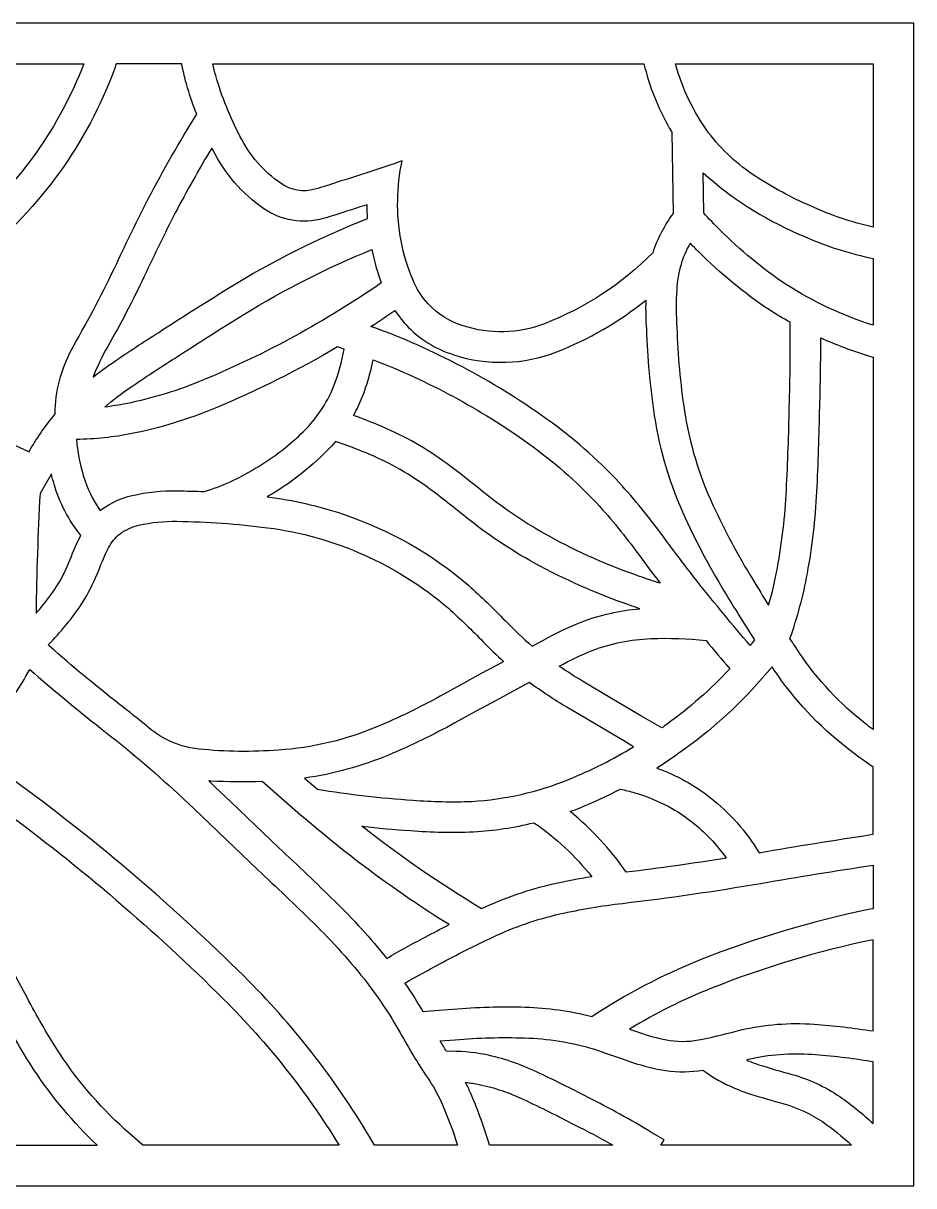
# Model space of a CAD drawing. Header units: centimetres. Extents: x 15.73 to 24.84, y -9 to -5.19.
# Drawn here: x 21.92 to 24.842, y -9 to -5.185 of the extents above; entities that cross this region are included whole.
import ezdxf

# ---------------------------------------------------------------- set-up
doc = ezdxf.new("R2010")
doc.units = ezdxf.units.CM
doc.header["$MEASUREMENT"] = 0
doc.layers.add('layer 1', color=7, linetype='Continuous')

msp = doc.modelspace()

# ---------------------------------------------------------------- linework, layer by layer
at = {"layer": 'layer 1', "color": 250, "lineweight": 30}
for points, knots in [([(24.84209, -5.18529), (24.84209, -5.18529), (24.84209, -9.00021), (24.84209, -9.00021), (24.84209, -9.00021), (24.84209, -9.00021), (15.72996, -9.00021), (15.72996, -9.00021), (15.72996, -9.00021), (15.72996, -9.00021), (15.72996, -5.18529), (15.72996, -5.18529), (15.72996, -5.18529), (15.72996, -5.18529), (24.84209, -5.18529), (24.84209, -5.18529)], [0, 0, 0, 0, 0.2, 0.2, 0.2, 0.2, 0.4, 0.4, 0.4, 0.4, 0.6, 0.6, 0.6, 0.6, 1, 1, 1, 1]), ([(21.94324, -6.5845), (21.94324, -6.5845), (21.93926, -6.59135), (21.93926, -6.59135), (21.93926, -6.59135), (21.93926, -6.59135), (21.8944, -6.57135), (21.8944, -6.57135), (21.8944, -6.57135), (21.8944, -6.57135), (21.80624, -6.53227), (21.80624, -6.53227), (21.80624, -6.53227), (21.80624, -6.53227), (21.71801, -6.49333), (21.71801, -6.49333), (21.71801, -6.49333), (21.71801, -6.49333), (21.62971, -6.45454), (21.62971, -6.45454), (21.62971, -6.45454), (21.53597, -6.41326), (21.43982, -6.37775), (21.34176, -6.34815), (21.34176, -6.34815), (21.25049, -6.32169), (21.15774, -6.30061), (21.06399, -6.285), (21.06399, -6.285), (21.13576, -6.27479), (21.20633, -6.25754), (21.27472, -6.2335), (21.27472, -6.2335), (21.45612, -6.16872), (21.62529, -6.07395), (21.77528, -5.95309), (21.77528, -5.95309), (21.97648, -5.79138), (22.1299, -5.57815), (22.21921, -5.33595), (22.21921, -5.33595), (22.21921, -5.33595), (22.22558, -5.31866), (22.22558, -5.31866), (22.22558, -5.31866), (22.22558, -5.31866), (22.44048, -5.31866), (22.44048, -5.31866), (22.44048, -5.31866), (22.44048, -5.31866), (22.44231, -5.32816), (22.44231, -5.32816), (22.44231, -5.32816), (22.44599, -5.34711), (22.4504, -5.36591), (22.45555, -5.38452), (22.45555, -5.38452), (22.46532, -5.41821), (22.47661, -5.45145), (22.48935, -5.48414), (22.48935, -5.48414), (22.43286, -5.57465), (22.37979, -5.66722), (22.33023, -5.76169), (22.33023, -5.76169), (22.29462, -5.83174), (22.26018, -5.90237), (22.22692, -5.97355), (22.22692, -5.97355), (22.18302, -6.06589), (22.13564, -6.15655), (22.08487, -6.2453), (22.08487, -6.2453), (22.0486, -6.30873), (22.02806, -6.37989), (22.02497, -6.45288), (22.02497, -6.45288), (22.02487, -6.45771), (22.02494, -6.46255), (22.02516, -6.46738), (22.02516, -6.46738), (21.99463, -6.50407), (21.96724, -6.54324), (21.94324, -6.5845)], [0, 0, 0, 0, 0.0454545, 0.0454545, 0.0454545, 0.0454545, 0.0909091, 0.0909091, 0.0909091, 0.0909091, 0.1363636, 0.1363636, 0.1363636, 0.1363636, 0.1818182, 0.1818182, 0.1818182, 0.1818182, 0.2272727, 0.2272727, 0.2272727, 0.2272727, 0.2727273, 0.2727273, 0.2727273, 0.2727273, 0.3181818, 0.3181818, 0.3181818, 0.3181818, 0.3636364, 0.3636364, 0.3636364, 0.3636364, 0.4090909, 0.4090909, 0.4090909, 0.4090909, 0.4545455, 0.4545455, 0.4545455, 0.4545455, 0.5, 0.5, 0.5, 0.5, 0.5454545, 0.5454545, 0.5454545, 0.5454545, 0.5909091, 0.5909091, 0.5909091, 0.5909091, 0.6363636, 0.6363636, 0.6363636, 0.6363636, 0.6818182, 0.6818182, 0.6818182, 0.6818182, 0.7272727, 0.7272727, 0.7272727, 0.7272727, 0.7727273, 0.7727273, 0.7727273, 0.7727273, 0.8181818, 0.8181818, 0.8181818, 0.8181818, 0.8636364, 0.8636364, 0.8636364, 0.8636364, 0.9090909, 0.9090909, 0.9090909, 0.9090909, 1, 1, 1, 1]), ([(21.74401, -5.84912), (21.75004, -5.83176), (21.75577, -5.8143), (21.76122, -5.79675), (21.76122, -5.79675), (21.80844, -5.64235), (21.83804, -5.48313), (21.84945, -5.32207), (21.84945, -5.32207), (21.84945, -5.32207), (21.84971, -5.31866), (21.84971, -5.31866), (21.84971, -5.31866), (21.84971, -5.31866), (22.11883, -5.31866), (22.11883, -5.31866), (22.11883, -5.31866), (22.0399, -5.52381), (21.91104, -5.70615), (21.74404, -5.84906)], [0, 0, 0, 0, 0.1666667, 0.1666667, 0.1666667, 0.1666667, 0.3333333, 0.3333333, 0.3333333, 0.3333333, 0.5, 0.5, 0.5, 0.5, 0.6666667, 0.6666667, 0.6666667, 0.6666667, 1, 1, 1, 1]), ([(24.04849, -5.54301), (24.04849, -5.54301), (24.05286, -5.80932), (24.05286, -5.80932), (24.05286, -5.80932), (24.02361, -5.84851), (24.00096, -5.89221), (23.98583, -5.93872), (23.98583, -5.93872), (23.88507, -6.04043), (23.76388, -6.11968), (23.63032, -6.17124), (23.63032, -6.17124), (23.54486, -6.20423), (23.45058, -6.20663), (23.36356, -6.17806), (23.36356, -6.17806), (23.31984, -6.16435), (23.28033, -6.1397), (23.24878, -6.10648), (23.24878, -6.10648), (23.22779, -6.08283), (23.21081, -6.05587), (23.19855, -6.02672), (23.19855, -6.02672), (23.16409, -5.94456), (23.14715, -5.85607), (23.14886, -5.76699), (23.14886, -5.76699), (23.14948, -5.7232), (23.15432, -5.67957), (23.1633, -5.63672), (23.1633, -5.63672), (23.09294, -5.662), (23.02191, -5.68537), (22.95029, -5.70683), (22.95029, -5.70683), (22.92624, -5.71541), (22.9019, -5.72316), (22.87733, -5.73009), (22.87733, -5.73009), (22.8393, -5.74072), (22.79848, -5.73384), (22.76605, -5.71133), (22.76605, -5.71133), (22.70876, -5.67156), (22.66244, -5.61794), (22.6314, -5.55551), (22.6314, -5.55551), (22.59842, -5.49222), (22.57175, -5.42582), (22.55179, -5.3573), (22.55179, -5.3573), (22.54828, -5.34452), (22.54516, -5.33163), (22.54244, -5.31866), (22.54244, -5.31866), (22.54244, -5.31866), (23.95658, -5.31866), (23.95658, -5.31866), (23.95658, -5.31866), (23.95658, -5.31866), (23.95986, -5.33125), (23.95986, -5.33125), (23.95986, -5.33125), (23.97924, -5.40568), (24.00907, -5.47698), (24.04849, -5.54303)], [0, 0, 0, 0, 0.0555556, 0.0555556, 0.0555556, 0.0555556, 0.1111111, 0.1111111, 0.1111111, 0.1111111, 0.1666667, 0.1666667, 0.1666667, 0.1666667, 0.2222222, 0.2222222, 0.2222222, 0.2222222, 0.2777778, 0.2777778, 0.2777778, 0.2777778, 0.3333333, 0.3333333, 0.3333333, 0.3333333, 0.3888889, 0.3888889, 0.3888889, 0.3888889, 0.4444444, 0.4444444, 0.4444444, 0.4444444, 0.5, 0.5, 0.5, 0.5, 0.5555556, 0.5555556, 0.5555556, 0.5555556, 0.6111111, 0.6111111, 0.6111111, 0.6111111, 0.6666667, 0.6666667, 0.6666667, 0.6666667, 0.7222222, 0.7222222, 0.7222222, 0.7222222, 0.7777778, 0.7777778, 0.7777778, 0.7777778, 0.8333333, 0.8333333, 0.8333333, 0.8333333, 0.8888889, 0.8888889, 0.8888889, 0.8888889, 1, 1, 1, 1]), ([(24.06006, -5.31866), (24.06006, -5.31866), (24.70871, -5.31866), (24.70871, -5.31866), (24.70871, -5.31866), (24.70871, -5.31866), (24.70871, -5.85479), (24.70871, -5.85479), (24.70871, -5.85479), (24.63792, -5.83851), (24.569, -5.81496), (24.50304, -5.78453), (24.50304, -5.78453), (24.44051, -5.75758), (24.38043, -5.72525), (24.32348, -5.68794), (24.32348, -5.68794), (24.26411, -5.6495), (24.2119, -5.60098), (24.16921, -5.5446), (24.16921, -5.5446), (24.11974, -5.47634), (24.08278, -5.39981), (24.06006, -5.31863)], [0, 0, 0, 0, 0.1428571, 0.1428571, 0.1428571, 0.1428571, 0.2857143, 0.2857143, 0.2857143, 0.2857143, 0.4285714, 0.4285714, 0.4285714, 0.4285714, 0.5714286, 0.5714286, 0.5714286, 0.5714286, 0.7142857, 0.7142857, 0.7142857, 0.7142857, 1, 1, 1, 1]), ([(23.04871, -5.78109), (23.04875, -5.79609), (23.04926, -5.81107), (23.05025, -5.82604), (23.05025, -5.82604), (22.89074, -5.889), (22.73715, -5.966), (22.59128, -6.05614), (22.59128, -6.05614), (22.51507, -6.1029), (22.43958, -6.15076), (22.36478, -6.19974), (22.36478, -6.19974), (22.31419, -6.23154), (22.26422, -6.26434), (22.21491, -6.29811), (22.21491, -6.29811), (22.19237, -6.31333), (22.17049, -6.32949), (22.14931, -6.34655), (22.14931, -6.34655), (22.16295, -6.3118), (22.17906, -6.27805), (22.19751, -6.24558), (22.19751, -6.24558), (22.24032, -6.17075), (22.28027, -6.09433), (22.31728, -6.01647), (22.31728, -6.01647), (22.3501, -5.94624), (22.38406, -5.87656), (22.41917, -5.80745), (22.41917, -5.80745), (22.457, -5.73538), (22.49693, -5.66444), (22.5389, -5.5947), (22.5389, -5.5947), (22.54006, -5.59675), (22.54119, -5.59884), (22.54228, -5.60094), (22.54228, -5.60094), (22.58093, -5.67835), (22.63852, -5.74471), (22.70972, -5.79386), (22.70972, -5.79386), (22.76658, -5.8331), (22.83787, -5.84504), (22.90439, -5.82639), (22.90439, -5.82639), (22.93032, -5.81908), (22.956, -5.81092), (22.9814, -5.80192), (22.9814, -5.80192), (22.9814, -5.80192), (23.00388, -5.7951), (23.00388, -5.7951), (23.00388, -5.7951), (23.00388, -5.7951), (23.02631, -5.78815), (23.02631, -5.78815), (23.02631, -5.78815), (23.02631, -5.78815), (23.04871, -5.78109), (23.04871, -5.78109)], [0, 0, 0, 0, 0.0588235, 0.0588235, 0.0588235, 0.0588235, 0.1176471, 0.1176471, 0.1176471, 0.1176471, 0.1764706, 0.1764706, 0.1764706, 0.1764706, 0.2352941, 0.2352941, 0.2352941, 0.2352941, 0.2941176, 0.2941176, 0.2941176, 0.2941176, 0.3529412, 0.3529412, 0.3529412, 0.3529412, 0.4117647, 0.4117647, 0.4117647, 0.4117647, 0.4705882, 0.4705882, 0.4705882, 0.4705882, 0.5294118, 0.5294118, 0.5294118, 0.5294118, 0.5882353, 0.5882353, 0.5882353, 0.5882353, 0.6470588, 0.6470588, 0.6470588, 0.6470588, 0.7058824, 0.7058824, 0.7058824, 0.7058824, 0.7647059, 0.7647059, 0.7647059, 0.7647059, 0.8235294, 0.8235294, 0.8235294, 0.8235294, 0.8823529, 0.8823529, 0.8823529, 0.8823529, 1, 1, 1, 1]), ([(24.15073, -5.67565), (24.24299, -5.75896), (24.34821, -5.82658), (24.46231, -5.8759), (24.46231, -5.8759), (24.53781, -5.91064), (24.61682, -5.93712), (24.69802, -5.9549), (24.69802, -5.9549), (24.69802, -5.9549), (24.70871, -5.95724), (24.70871, -5.95724), (24.70871, -5.95724), (24.70871, -5.95724), (24.70871, -6.17657), (24.70871, -6.17657), (24.70871, -6.17657), (24.60818, -6.14429), (24.51221, -6.09918), (24.42323, -6.04234), (24.42323, -6.04234), (24.34533, -5.99014), (24.27275, -5.93038), (24.20655, -5.86397), (24.20655, -5.86397), (24.18784, -5.84592), (24.16993, -5.82704), (24.15288, -5.80741), (24.15288, -5.80741), (24.15288, -5.80741), (24.1507, -5.67564), (24.1507, -5.67564)], [0, 0, 0, 0, 0.1111111, 0.1111111, 0.1111111, 0.1111111, 0.2222222, 0.2222222, 0.2222222, 0.2222222, 0.3333333, 0.3333333, 0.3333333, 0.3333333, 0.4444444, 0.4444444, 0.4444444, 0.4444444, 0.5555556, 0.5555556, 0.5555556, 0.5555556, 0.6666667, 0.6666667, 0.6666667, 0.6666667, 0.7777778, 0.7777778, 0.7777778, 0.7777778, 1, 1, 1, 1]), ([(24.43614, -6.16675), (24.43755, -6.25866), (24.43671, -6.35059), (24.43365, -6.44245), (24.43365, -6.44245), (24.4321, -6.53405), (24.42894, -6.6256), (24.42416, -6.71709), (24.42416, -6.71709), (24.42001, -6.80277), (24.41023, -6.88809), (24.39489, -6.97248), (24.39489, -6.97248), (24.38721, -7.01385), (24.37755, -7.05484), (24.36597, -7.0953), (24.36597, -7.0953), (24.34848, -7.06741), (24.33121, -7.0394), (24.31416, -7.01123), (24.31416, -7.01123), (24.26552, -6.93236), (24.22174, -6.85058), (24.18303, -6.76639), (24.18303, -6.76639), (24.13772, -6.66827), (24.10631, -6.5643), (24.0897, -6.45752), (24.0897, -6.45752), (24.07618, -6.36701), (24.06784, -6.27581), (24.06475, -6.18435), (24.06475, -6.18435), (24.06193, -6.14252), (24.06181, -6.10054), (24.06441, -6.05869), (24.06441, -6.05869), (24.06723, -6.00546), (24.08228, -5.95357), (24.10837, -5.90709), (24.10837, -5.90709), (24.11753, -5.91666), (24.12689, -5.92607), (24.13642, -5.93529), (24.13642, -5.93529), (24.20733, -6.00634), (24.28503, -6.07023), (24.36845, -6.12606), (24.36845, -6.12606), (24.39061, -6.14023), (24.41317, -6.15375), (24.43613, -6.16656), (24.43613, -6.16656), (24.43613, -6.16656), (24.43614, -6.16675), (24.43614, -6.16675)], [0, 0, 0, 0, 0.0666667, 0.0666667, 0.0666667, 0.0666667, 0.1333333, 0.1333333, 0.1333333, 0.1333333, 0.2, 0.2, 0.2, 0.2, 0.2666667, 0.2666667, 0.2666667, 0.2666667, 0.3333333, 0.3333333, 0.3333333, 0.3333333, 0.4, 0.4, 0.4, 0.4, 0.4666667, 0.4666667, 0.4666667, 0.4666667, 0.5333333, 0.5333333, 0.5333333, 0.5333333, 0.6, 0.6, 0.6, 0.6, 0.6666667, 0.6666667, 0.6666667, 0.6666667, 0.7333333, 0.7333333, 0.7333333, 0.7333333, 0.8, 0.8, 0.8, 0.8, 0.8666667, 0.8666667, 0.8666667, 0.8666667, 1, 1, 1, 1]), ([(23.09514, -6.03736), (22.91216, -6.16364), (22.71643, -6.27044), (22.51124, -6.35597), (22.51124, -6.35597), (22.42934, -6.39028), (22.34423, -6.41641), (22.25719, -6.43398), (22.25719, -6.43398), (22.23419, -6.43843), (22.21103, -6.44202), (22.18775, -6.44475), (22.18775, -6.44475), (22.21423, -6.42179), (22.24207, -6.40046), (22.27113, -6.38087), (22.27113, -6.38087), (22.31963, -6.34762), (22.36878, -6.31535), (22.41859, -6.28408), (22.41859, -6.28408), (22.49297, -6.23535), (22.56809, -6.18771), (22.6439, -6.14122), (22.6439, -6.14122), (22.77765, -6.05854), (22.91817, -5.9873), (23.06392, -5.92831), (23.06392, -5.92831), (23.07153, -5.9654), (23.08198, -6.00185), (23.0952, -6.03734)], [0, 0, 0, 0, 0.1111111, 0.1111111, 0.1111111, 0.1111111, 0.2222222, 0.2222222, 0.2222222, 0.2222222, 0.3333333, 0.3333333, 0.3333333, 0.3333333, 0.4444444, 0.4444444, 0.4444444, 0.4444444, 0.5555556, 0.5555556, 0.5555556, 0.5555556, 0.6666667, 0.6666667, 0.6666667, 0.6666667, 0.7777778, 0.7777778, 0.7777778, 0.7777778, 1, 1, 1, 1]), ([(23.96279, -6.09414), (23.96206, -6.12587), (23.96274, -6.15761), (23.96483, -6.18927), (23.96483, -6.18927), (23.9681, -6.28409), (23.97677, -6.37866), (23.99079, -6.47249), (23.99079, -6.47249), (24.00884, -6.58863), (24.04297, -6.70164), (24.09223, -6.80834), (24.09223, -6.80834), (24.1326, -6.89611), (24.17824, -6.98135), (24.22893, -7.06359), (24.22893, -7.06359), (24.25846, -7.11233), (24.28861, -7.16069), (24.31941, -7.20865), (24.31941, -7.20865), (24.31469, -7.21499), (24.30985, -7.22124), (24.30489, -7.2274), (24.30489, -7.2274), (24.2471, -7.15924), (24.19029, -7.09025), (24.1345, -7.02044), (24.1345, -7.02044), (24.09539, -6.97039), (24.05702, -6.91976), (24.0194, -6.86857), (24.0194, -6.86857), (23.97469, -6.80742), (23.92673, -6.74871), (23.87571, -6.69268), (23.87571, -6.69268), (23.80297, -6.61511), (23.72275, -6.5449), (23.63623, -6.48305), (23.63623, -6.48305), (23.45929, -6.35628), (23.2659, -6.25434), (23.06132, -6.18002), (23.06132, -6.18002), (23.08771, -6.1631), (23.11383, -6.14579), (23.13972, -6.12809), (23.13972, -6.12809), (23.15034, -6.14431), (23.16216, -6.1597), (23.17508, -6.17414), (23.17508, -6.17414), (23.21839, -6.22015), (23.27274, -6.25428), (23.33298, -6.2733), (23.33298, -6.2733), (23.44328, -6.30934), (23.56259, -6.30601), (23.67065, -6.26378), (23.67065, -6.26378), (23.77617, -6.22257), (23.87468, -6.16538), (23.96279, -6.09417)], [0, 0, 0, 0, 0.0588235, 0.0588235, 0.0588235, 0.0588235, 0.1176471, 0.1176471, 0.1176471, 0.1176471, 0.1764706, 0.1764706, 0.1764706, 0.1764706, 0.2352941, 0.2352941, 0.2352941, 0.2352941, 0.2941176, 0.2941176, 0.2941176, 0.2941176, 0.3529412, 0.3529412, 0.3529412, 0.3529412, 0.4117647, 0.4117647, 0.4117647, 0.4117647, 0.4705882, 0.4705882, 0.4705882, 0.4705882, 0.5294118, 0.5294118, 0.5294118, 0.5294118, 0.5882353, 0.5882353, 0.5882353, 0.5882353, 0.6470588, 0.6470588, 0.6470588, 0.6470588, 0.7058824, 0.7058824, 0.7058824, 0.7058824, 0.7647059, 0.7647059, 0.7647059, 0.7647059, 0.8235294, 0.8235294, 0.8235294, 0.8235294, 0.8823529, 0.8823529, 0.8823529, 0.8823529, 1, 1, 1, 1]), ([(24.70867, -7.50327), (24.70032, -7.49693), (24.69202, -7.49051), (24.68381, -7.48399), (24.68381, -7.48399), (24.59993, -7.41889), (24.52699, -7.34076), (24.46779, -7.25261), (24.46779, -7.25261), (24.4571, -7.23662), (24.4465, -7.22059), (24.43595, -7.20451), (24.43595, -7.20451), (24.46063, -7.13484), (24.47979, -7.06334), (24.49327, -6.99066), (24.49327, -6.99066), (24.5094, -6.90199), (24.51968, -6.81234), (24.52405, -6.72232), (24.52405, -6.72232), (24.52888, -6.62979), (24.53208, -6.53718), (24.53366, -6.44453), (24.53366, -6.44453), (24.53618, -6.36885), (24.5372, -6.29312), (24.53671, -6.21741), (24.53671, -6.21741), (24.58787, -6.24046), (24.6404, -6.2603), (24.69403, -6.27678), (24.69403, -6.27678), (24.69403, -6.27678), (24.70871, -6.2813), (24.70871, -6.2813), (24.70871, -6.2813), (24.70871, -6.2813), (24.70871, -7.50329), (24.70871, -7.50329)], [0, 0, 0, 0, 0.0909091, 0.0909091, 0.0909091, 0.0909091, 0.1818182, 0.1818182, 0.1818182, 0.1818182, 0.2727273, 0.2727273, 0.2727273, 0.2727273, 0.3636364, 0.3636364, 0.3636364, 0.3636364, 0.4545455, 0.4545455, 0.4545455, 0.4545455, 0.5454545, 0.5454545, 0.5454545, 0.5454545, 0.6363636, 0.6363636, 0.6363636, 0.6363636, 0.7272727, 0.7272727, 0.7272727, 0.7272727, 0.8181818, 0.8181818, 0.8181818, 0.8181818, 1, 1, 1, 1]), ([(22.97284, -6.25495), (22.96606, -6.29605), (22.95503, -6.33635), (22.93989, -6.37517), (22.93989, -6.37517), (22.91538, -6.43483), (22.87844, -6.48862), (22.83158, -6.53296), (22.83158, -6.53296), (22.78588, -6.57673), (22.73517, -6.61496), (22.68051, -6.64684), (22.68051, -6.64684), (22.62864, -6.67922), (22.57269, -6.70459), (22.51415, -6.72228), (22.51415, -6.72228), (22.48476, -6.72094), (22.45533, -6.72006), (22.42591, -6.71965), (22.42591, -6.71965), (22.37591, -6.71872), (22.326, -6.72394), (22.27728, -6.73518), (22.27728, -6.73518), (22.2417, -6.74337), (22.20816, -6.75862), (22.17858, -6.78003), (22.17858, -6.78003), (22.17677, -6.78141), (22.17498, -6.78281), (22.1732, -6.78423), (22.1732, -6.78423), (22.14828, -6.74936), (22.12943, -6.71048), (22.11748, -6.66932), (22.11748, -6.66932), (22.10601, -6.63075), (22.09847, -6.59112), (22.095, -6.55105), (22.095, -6.55105), (22.15598, -6.55005), (22.21674, -6.54372), (22.27662, -6.53211), (22.27662, -6.53211), (22.37026, -6.51323), (22.46179, -6.48514), (22.5499, -6.44824), (22.5499, -6.44824), (22.68818, -6.39059), (22.82233, -6.32355), (22.95147, -6.24759), (22.95147, -6.24759), (22.95147, -6.24759), (22.97284, -6.25495), (22.97284, -6.25495)], [0, 0, 0, 0, 0.0666667, 0.0666667, 0.0666667, 0.0666667, 0.1333333, 0.1333333, 0.1333333, 0.1333333, 0.2, 0.2, 0.2, 0.2, 0.2666667, 0.2666667, 0.2666667, 0.2666667, 0.3333333, 0.3333333, 0.3333333, 0.3333333, 0.4, 0.4, 0.4, 0.4, 0.4666667, 0.4666667, 0.4666667, 0.4666667, 0.5333333, 0.5333333, 0.5333333, 0.5333333, 0.6, 0.6, 0.6, 0.6, 0.6666667, 0.6666667, 0.6666667, 0.6666667, 0.7333333, 0.7333333, 0.7333333, 0.7333333, 0.8, 0.8, 0.8, 0.8, 0.8666667, 0.8666667, 0.8666667, 0.8666667, 1, 1, 1, 1]), ([(23.00393, -6.47229), (23.01473, -6.45291), (23.02434, -6.43289), (23.03276, -6.41237), (23.03276, -6.41237), (23.04832, -6.37254), (23.06021, -6.33139), (23.06829, -6.28941), (23.06829, -6.28941), (23.24916, -6.35909), (23.42047, -6.45151), (23.57803, -6.56441), (23.57803, -6.56441), (23.65901, -6.62227), (23.7341, -6.68796), (23.80222, -6.76052), (23.80222, -6.76052), (23.85064, -6.81375), (23.89619, -6.86954), (23.93866, -6.92763), (23.93866, -6.92763), (23.96217, -6.95961), (23.98598, -6.9914), (24.01006, -7.02296), (24.01006, -7.02296), (23.9874, -7.0161), (23.96494, -7.00858), (23.94273, -7.00037), (23.94273, -7.00037), (23.84012, -6.96494), (23.74065, -6.92094), (23.64538, -6.86887), (23.64538, -6.86887), (23.57166, -6.82836), (23.50162, -6.78144), (23.4361, -6.72868), (23.4361, -6.72868), (23.39084, -6.69162), (23.34463, -6.65576), (23.29751, -6.62111), (23.29751, -6.62111), (23.23089, -6.57357), (23.159, -6.53394), (23.08324, -6.50298), (23.08324, -6.50298), (23.05703, -6.49214), (23.03058, -6.4819), (23.00391, -6.47227)], [0, 0, 0, 0, 0.0769231, 0.0769231, 0.0769231, 0.0769231, 0.1538462, 0.1538462, 0.1538462, 0.1538462, 0.2307692, 0.2307692, 0.2307692, 0.2307692, 0.3076923, 0.3076923, 0.3076923, 0.3076923, 0.3846154, 0.3846154, 0.3846154, 0.3846154, 0.4615385, 0.4615385, 0.4615385, 0.4615385, 0.5384615, 0.5384615, 0.5384615, 0.5384615, 0.6153846, 0.6153846, 0.6153846, 0.6153846, 0.6923077, 0.6923077, 0.6923077, 0.6923077, 0.7692308, 0.7692308, 0.7692308, 0.7692308, 0.8461538, 0.8461538, 0.8461538, 0.8461538, 1, 1, 1, 1]), ([(23.62709, -7.20984), (23.62709, -7.20984), (23.59055, -7.22942), (23.59055, -7.22942), (23.59055, -7.22942), (23.55952, -7.20295), (23.5298, -7.17502), (23.50146, -7.1457), (23.50146, -7.1457), (23.4628, -7.10562), (23.42269, -7.06696), (23.3812, -7.0298), (23.3812, -7.0298), (23.26041, -6.92607), (23.12068, -6.8468), (22.96966, -6.79636), (22.96966, -6.79636), (22.88875, -6.76928), (22.8054, -6.75023), (22.72076, -6.73947), (22.72076, -6.73947), (22.72458, -6.73717), (22.72838, -6.73485), (22.73218, -6.73251), (22.73218, -6.73251), (22.81197, -6.68579), (22.88389, -6.62681), (22.94532, -6.5577), (22.94532, -6.5577), (22.97899, -6.56926), (23.0123, -6.58187), (23.04521, -6.5955), (23.04521, -6.5955), (23.11369, -6.62346), (23.17872, -6.65927), (23.23895, -6.70221), (23.23895, -6.70221), (23.28453, -6.73573), (23.32923, -6.77043), (23.373, -6.8063), (23.373, -6.8063), (23.44322, -6.86288), (23.51829, -6.91317), (23.59734, -6.9566), (23.59734, -6.9566), (23.69726, -7.01123), (23.80157, -7.05739), (23.90919, -7.09462), (23.90919, -7.09462), (23.92062, -7.09881), (23.93212, -7.10286), (23.94367, -7.10675), (23.94367, -7.10675), (23.87759, -7.11214), (23.81262, -7.12683), (23.75064, -7.15038), (23.75064, -7.15038), (23.70823, -7.16753), (23.66697, -7.1874), (23.62709, -7.20984)], [0, 0, 0, 0, 0.0625, 0.0625, 0.0625, 0.0625, 0.125, 0.125, 0.125, 0.125, 0.1875, 0.1875, 0.1875, 0.1875, 0.25, 0.25, 0.25, 0.25, 0.3125, 0.3125, 0.3125, 0.3125, 0.375, 0.375, 0.375, 0.375, 0.4375, 0.4375, 0.4375, 0.4375, 0.5, 0.5, 0.5, 0.5, 0.5625, 0.5625, 0.5625, 0.5625, 0.625, 0.625, 0.625, 0.625, 0.6875, 0.6875, 0.6875, 0.6875, 0.75, 0.75, 0.75, 0.75, 0.8125, 0.8125, 0.8125, 0.8125, 0.875, 0.875, 0.875, 0.875, 1, 1, 1, 1]), ([(22.01255, -6.66431), (22.01526, -6.67547), (22.01826, -6.68655), (22.02152, -6.69755), (22.02152, -6.69755), (22.03934, -6.75876), (22.06916, -6.81579), (22.10927, -6.86533), (22.10927, -6.86533), (22.09621, -6.89119), (22.08457, -6.91775), (22.07442, -6.94489), (22.07442, -6.94489), (22.05302, -6.9999), (22.02245, -7.05091), (21.98402, -7.09574), (21.98402, -7.09574), (21.97693, -7.10444), (21.96974, -7.11305), (21.96244, -7.12159), (21.96244, -7.12159), (21.96403, -6.99047), (21.96834, -6.85938), (21.97539, -6.72844), (21.97539, -6.72844), (21.97539, -6.72844), (22.01255, -6.66431), (22.01255, -6.66431)], [0, 0, 0, 0, 0.125, 0.125, 0.125, 0.125, 0.25, 0.25, 0.25, 0.25, 0.375, 0.375, 0.375, 0.375, 0.5, 0.5, 0.5, 0.5, 0.625, 0.625, 0.625, 0.625, 0.75, 0.75, 0.75, 0.75, 1, 1, 1, 1]), ([(22.3294, -7.49471), (22.29838, -7.46912), (22.26692, -7.44405), (22.23507, -7.4195), (22.23507, -7.4195), (22.15717, -7.35844), (22.08104, -7.29516), (22.00677, -7.22972), (22.00677, -7.22972), (22.00677, -7.22972), (22.0019, -7.22547), (22.0019, -7.22547), (22.0019, -7.22547), (22.0227, -7.20458), (22.04239, -7.18263), (22.06093, -7.15971), (22.06093, -7.15971), (22.10639, -7.10641), (22.14254, -7.04585), (22.16787, -6.98054), (22.16787, -6.98054), (22.17732, -6.95529), (22.18821, -6.9306), (22.20048, -6.9066), (22.20048, -6.9066), (22.20924, -6.88849), (22.22212, -6.87268), (22.23808, -6.86045), (22.23808, -6.86045), (22.2566, -6.8472), (22.27758, -6.83775), (22.29976, -6.83263), (22.29976, -6.83263), (22.34056, -6.82322), (22.38238, -6.81887), (22.42424, -6.81965), (22.42424, -6.81965), (22.52386, -6.82106), (22.62333, -6.82818), (22.72213, -6.84099), (22.72213, -6.84099), (22.94129, -6.86939), (23.1475, -6.96121), (23.31529, -7.10505), (23.31529, -7.10505), (23.35465, -7.14035), (23.39273, -7.17705), (23.42943, -7.21511), (23.42943, -7.21511), (23.45107, -7.23751), (23.47347, -7.25916), (23.49661, -7.28004), (23.49661, -7.28004), (23.49661, -7.28004), (23.49115, -7.28291), (23.49115, -7.28291), (23.49115, -7.28291), (23.49115, -7.28291), (23.42332, -7.31973), (23.42332, -7.31973), (23.42332, -7.31973), (23.42332, -7.31973), (23.35559, -7.35669), (23.35559, -7.35669), (23.35559, -7.35669), (23.35559, -7.35669), (23.28794, -7.39384), (23.28794, -7.39384), (23.28794, -7.39384), (23.22055, -7.43112), (23.15118, -7.46469), (23.08013, -7.4944), (23.08013, -7.4944), (22.97777, -7.53748), (22.86892, -7.56323), (22.7581, -7.57056), (22.7581, -7.57056), (22.67112, -7.57721), (22.5837, -7.57608), (22.49692, -7.56723), (22.49692, -7.56723), (22.43597, -7.561), (22.37833, -7.53638), (22.3317, -7.49666), (22.3317, -7.49666), (22.3317, -7.49666), (22.3295, -7.49477), (22.3295, -7.49477)], [0, 0, 0, 0, 0.0434783, 0.0434783, 0.0434783, 0.0434783, 0.0869565, 0.0869565, 0.0869565, 0.0869565, 0.1304348, 0.1304348, 0.1304348, 0.1304348, 0.173913, 0.173913, 0.173913, 0.173913, 0.2173913, 0.2173913, 0.2173913, 0.2173913, 0.2608696, 0.2608696, 0.2608696, 0.2608696, 0.3043478, 0.3043478, 0.3043478, 0.3043478, 0.3478261, 0.3478261, 0.3478261, 0.3478261, 0.3913043, 0.3913043, 0.3913043, 0.3913043, 0.4347826, 0.4347826, 0.4347826, 0.4347826, 0.4782609, 0.4782609, 0.4782609, 0.4782609, 0.5217391, 0.5217391, 0.5217391, 0.5217391, 0.5652174, 0.5652174, 0.5652174, 0.5652174, 0.6086957, 0.6086957, 0.6086957, 0.6086957, 0.6521739, 0.6521739, 0.6521739, 0.6521739, 0.6956522, 0.6956522, 0.6956522, 0.6956522, 0.7391304, 0.7391304, 0.7391304, 0.7391304, 0.7826087, 0.7826087, 0.7826087, 0.7826087, 0.826087, 0.826087, 0.826087, 0.826087, 0.8695652, 0.8695652, 0.8695652, 0.8695652, 0.9130435, 0.9130435, 0.9130435, 0.9130435, 1, 1, 1, 1]), ([(23.67886, -7.29547), (23.71386, -7.27594), (23.75002, -7.25859), (23.78714, -7.24351), (23.78714, -7.24351), (23.84868, -7.22025), (23.9136, -7.2072), (23.97932, -7.20484), (23.97932, -7.20484), (24.03978, -7.20226), (24.10037, -7.20428), (24.16052, -7.2109), (24.16052, -7.2109), (24.18628, -7.242), (24.21225, -7.27296), (24.2384, -7.30375), (24.2384, -7.30375), (24.17572, -7.37139), (24.10636, -7.43257), (24.03143, -7.48632), (24.03143, -7.48632), (24.02612, -7.49026), (24.02077, -7.49416), (24.0154, -7.49802), (24.0154, -7.49802), (24.0154, -7.49802), (23.94687, -7.45761), (23.94687, -7.45761), (23.94687, -7.45761), (23.94687, -7.45761), (23.8509, -7.40085), (23.8509, -7.40085), (23.8509, -7.40085), (23.8509, -7.40085), (23.75505, -7.34392), (23.75505, -7.34392), (23.75505, -7.34392), (23.72915, -7.32855), (23.70374, -7.31239), (23.67886, -7.29544)], [0, 0, 0, 0, 0.0909091, 0.0909091, 0.0909091, 0.0909091, 0.1818182, 0.1818182, 0.1818182, 0.1818182, 0.2727273, 0.2727273, 0.2727273, 0.2727273, 0.3636364, 0.3636364, 0.3636364, 0.3636364, 0.4545455, 0.4545455, 0.4545455, 0.4545455, 0.5454545, 0.5454545, 0.5454545, 0.5454545, 0.6363636, 0.6363636, 0.6363636, 0.6363636, 0.7272727, 0.7272727, 0.7272727, 0.7272727, 0.8181818, 0.8181818, 0.8181818, 0.8181818, 1, 1, 1, 1]), ([(23.3454, -8.86684), (23.3454, -8.86684), (23.07299, -8.86684), (23.07299, -8.86684), (23.07299, -8.86684), (23.07299, -8.86684), (23.05774, -8.84124), (23.05774, -8.84124), (23.05774, -8.84124), (22.94261, -8.64797), (22.80353, -8.4701), (22.64371, -8.31176), (22.64371, -8.31176), (22.41465, -8.08482), (22.16925, -7.87504), (21.90944, -7.68407), (21.90944, -7.68407), (21.85675, -7.64567), (21.80311, -7.60858), (21.74857, -7.57287), (21.74857, -7.57287), (21.77816, -7.5418), (21.80604, -7.50915), (21.83207, -7.47505), (21.83207, -7.47505), (21.87211, -7.42095), (21.90882, -7.36447), (21.94197, -7.3059), (21.94197, -7.3059), (22.01743, -7.37236), (22.09477, -7.43665), (22.17393, -7.49867), (22.17393, -7.49867), (22.26199, -7.56651), (22.34682, -7.63844), (22.42817, -7.71418), (22.42817, -7.71418), (22.42817, -7.71418), (22.48089, -7.76383), (22.48089, -7.76383), (22.48089, -7.76383), (22.48089, -7.76383), (22.53343, -7.81356), (22.53343, -7.81356), (22.53343, -7.81356), (22.53343, -7.81356), (22.58581, -7.86346), (22.58581, -7.86346), (22.58581, -7.86346), (22.58581, -7.86346), (22.63805, -7.91352), (22.63805, -7.91352), (22.63805, -7.91352), (22.63805, -7.91352), (22.69013, -7.96372), (22.69013, -7.96372), (22.69013, -7.96372), (22.75167, -8.02091), (22.81245, -8.07893), (22.87239, -8.1378), (22.87239, -8.1378), (22.93562, -8.19936), (22.99459, -8.26515), (23.0489, -8.33471), (23.0489, -8.33471), (23.09095, -8.38947), (23.12882, -8.44733), (23.16217, -8.50778), (23.16217, -8.50778), (23.19062, -8.55902), (23.22146, -8.60891), (23.25458, -8.65726), (23.25458, -8.65726), (23.27026, -8.68216), (23.28409, -8.70816), (23.29599, -8.73508), (23.29599, -8.73508), (23.31466, -8.77813), (23.33115, -8.8221), (23.34539, -8.86684)], [0, 0, 0, 0, 0.047619, 0.047619, 0.047619, 0.047619, 0.0952381, 0.0952381, 0.0952381, 0.0952381, 0.1428571, 0.1428571, 0.1428571, 0.1428571, 0.1904762, 0.1904762, 0.1904762, 0.1904762, 0.2380952, 0.2380952, 0.2380952, 0.2380952, 0.2857143, 0.2857143, 0.2857143, 0.2857143, 0.3333333, 0.3333333, 0.3333333, 0.3333333, 0.3809524, 0.3809524, 0.3809524, 0.3809524, 0.4285714, 0.4285714, 0.4285714, 0.4285714, 0.4761905, 0.4761905, 0.4761905, 0.4761905, 0.5238095, 0.5238095, 0.5238095, 0.5238095, 0.5714286, 0.5714286, 0.5714286, 0.5714286, 0.6190476, 0.6190476, 0.6190476, 0.6190476, 0.6666667, 0.6666667, 0.6666667, 0.6666667, 0.7142857, 0.7142857, 0.7142857, 0.7142857, 0.7619048, 0.7619048, 0.7619048, 0.7619048, 0.8095238, 0.8095238, 0.8095238, 0.8095238, 0.8571429, 0.8571429, 0.8571429, 0.8571429, 0.9047619, 0.9047619, 0.9047619, 0.9047619, 1, 1, 1, 1]), ([(24.67958, -7.60608), (24.67958, -7.60608), (24.70871, -7.62696), (24.70871, -7.62696), (24.70871, -7.62696), (24.70871, -7.62696), (24.70871, -7.84684), (24.70871, -7.84684), (24.70871, -7.84684), (24.70871, -7.84684), (24.70126, -7.84796), (24.70126, -7.84796), (24.70126, -7.84796), (24.57888, -7.86643), (24.45671, -7.8862), (24.33476, -7.90727), (24.33476, -7.90727), (24.29249, -7.83783), (24.23827, -7.77644), (24.17458, -7.72591), (24.17458, -7.72591), (24.12151, -7.68503), (24.06255, -7.65248), (23.99968, -7.62936), (23.99968, -7.62936), (24.03063, -7.60968), (24.06088, -7.58894), (24.09037, -7.56715), (24.09037, -7.56715), (24.19748, -7.4901), (24.29386, -7.39921), (24.37704, -7.2968), (24.37704, -7.2968), (24.37704, -7.2968), (24.38453, -7.30804), (24.38453, -7.30804), (24.38453, -7.30804), (24.44967, -7.40504), (24.52984, -7.491), (24.62208, -7.5627), (24.62208, -7.5627), (24.6409, -7.57761), (24.66008, -7.59207), (24.67958, -7.60608)], [0, 0, 0, 0, 0.0833333, 0.0833333, 0.0833333, 0.0833333, 0.1666667, 0.1666667, 0.1666667, 0.1666667, 0.25, 0.25, 0.25, 0.25, 0.3333333, 0.3333333, 0.3333333, 0.3333333, 0.4166667, 0.4166667, 0.4166667, 0.4166667, 0.5, 0.5, 0.5, 0.5, 0.5833333, 0.5833333, 0.5833333, 0.5833333, 0.6666667, 0.6666667, 0.6666667, 0.6666667, 0.75, 0.75, 0.75, 0.75, 0.8333333, 0.8333333, 0.8333333, 0.8333333, 1, 1, 1, 1]), ([(23.33624, -7.48144), (23.33624, -7.48144), (23.40387, -7.4443), (23.40387, -7.4443), (23.40387, -7.4443), (23.40387, -7.4443), (23.47157, -7.40735), (23.47157, -7.40735), (23.47157, -7.40735), (23.47157, -7.40735), (23.53936, -7.37057), (23.53936, -7.37057), (23.53936, -7.37057), (23.53936, -7.37057), (23.58047, -7.3484), (23.58047, -7.3484), (23.58047, -7.3484), (23.62029, -7.37754), (23.66152, -7.40474), (23.70397, -7.42992), (23.70397, -7.42992), (23.70397, -7.42992), (23.79996, -7.48694), (23.79996, -7.48694), (23.79996, -7.48694), (23.79996, -7.48694), (23.89607, -7.54378), (23.89607, -7.54378), (23.89607, -7.54378), (23.89607, -7.54378), (23.92273, -7.55947), (23.92273, -7.55947), (23.92273, -7.55947), (23.85466, -7.601), (23.78333, -7.63698), (23.70948, -7.66702), (23.70948, -7.66702), (23.60855, -7.70816), (23.5015, -7.7324), (23.3927, -7.73874), (23.3927, -7.73874), (23.32788, -7.74144), (23.26295, -7.7401), (23.1983, -7.73474), (23.1983, -7.73474), (23.0935, -7.7281), (22.98909, -7.71611), (22.88552, -7.69882), (22.88552, -7.69882), (22.88552, -7.69882), (22.84346, -7.66231), (22.84346, -7.66231), (22.84346, -7.66231), (22.93814, -7.64915), (23.03069, -7.62373), (23.11878, -7.58666), (23.11878, -7.58666), (23.19313, -7.55557), (23.26571, -7.52043), (23.33624, -7.48144)], [0, 0, 0, 0, 0.0625, 0.0625, 0.0625, 0.0625, 0.125, 0.125, 0.125, 0.125, 0.1875, 0.1875, 0.1875, 0.1875, 0.25, 0.25, 0.25, 0.25, 0.3125, 0.3125, 0.3125, 0.3125, 0.375, 0.375, 0.375, 0.375, 0.4375, 0.4375, 0.4375, 0.4375, 0.5, 0.5, 0.5, 0.5, 0.5625, 0.5625, 0.5625, 0.5625, 0.625, 0.625, 0.625, 0.625, 0.6875, 0.6875, 0.6875, 0.6875, 0.75, 0.75, 0.75, 0.75, 0.8125, 0.8125, 0.8125, 0.8125, 0.875, 0.875, 0.875, 0.875, 1, 1, 1, 1]), ([(22.95634, -8.86684), (22.95634, -8.86684), (22.31225, -8.86684), (22.31225, -8.86684), (22.31225, -8.86684), (22.31225, -8.86684), (22.26949, -8.82926), (22.26949, -8.82926), (22.26949, -8.82926), (22.18139, -8.75189), (22.10396, -8.66312), (22.03927, -8.56534), (22.03927, -8.56534), (22.00353, -8.5098), (21.97011, -8.45281), (21.93907, -8.3945), (21.93907, -8.3945), (21.90509, -8.33022), (21.86997, -8.26656), (21.83372, -8.20352), (21.83372, -8.20352), (21.78095, -8.11051), (21.71776, -8.02384), (21.64537, -7.94514), (21.64537, -7.94514), (21.60157, -7.898), (21.55532, -7.8532), (21.50682, -7.81092), (21.50682, -7.81092), (21.52793, -7.7877), (21.54949, -7.7649), (21.57148, -7.74251), (21.57148, -7.74251), (21.60541, -7.70928), (21.63984, -7.67656), (21.67475, -7.64435), (21.67475, -7.64435), (21.73444, -7.68278), (21.79299, -7.72294), (21.85035, -7.76478), (21.85035, -7.76478), (22.10794, -7.95413), (22.35111, -8.16245), (22.57777, -8.38793), (22.57777, -8.38793), (22.72253, -8.53194), (22.84965, -8.69275), (22.95635, -8.86685)], [0, 0, 0, 0, 0.0769231, 0.0769231, 0.0769231, 0.0769231, 0.1538462, 0.1538462, 0.1538462, 0.1538462, 0.2307692, 0.2307692, 0.2307692, 0.2307692, 0.3076923, 0.3076923, 0.3076923, 0.3076923, 0.3846154, 0.3846154, 0.3846154, 0.3846154, 0.4615385, 0.4615385, 0.4615385, 0.4615385, 0.5384615, 0.5384615, 0.5384615, 0.5384615, 0.6153846, 0.6153846, 0.6153846, 0.6153846, 0.6923077, 0.6923077, 0.6923077, 0.6923077, 0.7692308, 0.7692308, 0.7692308, 0.7692308, 0.8461538, 0.8461538, 0.8461538, 0.8461538, 1, 1, 1, 1]), ([(22.52884, -7.67158), (22.53116, -7.67174), (22.53347, -7.67189), (22.53579, -7.67203), (22.53579, -7.67203), (22.59188, -7.67546), (22.64809, -7.67607), (22.70424, -7.67386), (22.70424, -7.67386), (22.70424, -7.67386), (22.83052, -7.78354), (22.83052, -7.78354), (22.83052, -7.78354), (22.98307, -7.91607), (23.14581, -8.03633), (23.31728, -8.14325), (23.31728, -8.14325), (23.29095, -8.15673), (23.26477, -8.17048), (23.23872, -8.1845), (23.23872, -8.1845), (23.19614, -8.20662), (23.15415, -8.22985), (23.11278, -8.25418), (23.11278, -8.25418), (23.05988, -8.18808), (23.00296, -8.12532), (22.94231, -8.06626), (22.94231, -8.06626), (22.88199, -8.00707), (22.8209, -7.94871), (22.759, -7.89118), (22.759, -7.89118), (22.759, -7.89118), (22.70675, -7.84083), (22.70675, -7.84083), (22.70675, -7.84083), (22.70675, -7.84083), (22.65443, -7.79069), (22.65443, -7.79069), (22.65443, -7.79069), (22.65443, -7.79069), (22.60194, -7.74068), (22.60194, -7.74068), (22.60194, -7.74068), (22.60194, -7.74068), (22.54931, -7.69086), (22.54931, -7.69086), (22.54931, -7.69086), (22.54931, -7.69086), (22.52884, -7.67158), (22.52884, -7.67158)], [0, 0, 0, 0, 0.0714286, 0.0714286, 0.0714286, 0.0714286, 0.1428571, 0.1428571, 0.1428571, 0.1428571, 0.2142857, 0.2142857, 0.2142857, 0.2142857, 0.2857143, 0.2857143, 0.2857143, 0.2857143, 0.3571429, 0.3571429, 0.3571429, 0.3571429, 0.4285714, 0.4285714, 0.4285714, 0.4285714, 0.5, 0.5, 0.5, 0.5, 0.5714286, 0.5714286, 0.5714286, 0.5714286, 0.6428571, 0.6428571, 0.6428571, 0.6428571, 0.7142857, 0.7142857, 0.7142857, 0.7142857, 0.7857143, 0.7857143, 0.7857143, 0.7857143, 0.8571429, 0.8571429, 0.8571429, 0.8571429, 1, 1, 1, 1]), ([(23.71448, -7.7724), (23.72544, -7.76833), (23.73632, -7.7641), (23.74714, -7.75968), (23.74714, -7.75968), (23.7923, -7.74132), (23.83658, -7.72088), (23.87984, -7.69842), (23.87984, -7.69842), (23.89561, -7.70191), (23.91123, -7.70599), (23.92668, -7.71063), (23.92668, -7.71063), (23.99412, -7.73005), (24.05732, -7.76197), (24.11297, -7.80472), (24.11297, -7.80472), (24.15645, -7.83933), (24.19484, -7.8799), (24.227, -7.92521), (24.227, -7.92521), (24.11789, -7.94268), (24.00845, -7.95804), (23.89875, -7.97133), (23.89875, -7.97133), (23.84716, -7.89652), (23.7851, -7.82954), (23.71445, -7.77238)], [0, 0, 0, 0, 0.125, 0.125, 0.125, 0.125, 0.25, 0.25, 0.25, 0.25, 0.375, 0.375, 0.375, 0.375, 0.5, 0.5, 0.5, 0.5, 0.625, 0.625, 0.625, 0.625, 0.75, 0.75, 0.75, 0.75, 1, 1, 1, 1]), ([(23.42405, -8.09133), (23.28768, -8.00943), (23.15664, -7.91892), (23.03177, -7.82038), (23.03177, -7.82038), (23.08474, -7.82639), (23.13782, -7.83111), (23.19102, -7.83451), (23.19102, -7.83451), (23.25976, -7.84015), (23.32878, -7.84154), (23.39769, -7.83865), (23.39769, -7.83865), (23.46455, -7.83481), (23.53091, -7.82483), (23.59594, -7.80882), (23.59594, -7.80882), (23.66798, -7.8579), (23.73202, -7.91785), (23.78575, -7.9865), (23.78575, -7.9865), (23.74313, -7.99325), (23.70073, -8.00132), (23.6586, -8.01066), (23.6586, -8.01066), (23.57772, -8.02901), (23.49907, -8.05603), (23.42401, -8.09129)], [0, 0, 0, 0, 0.125, 0.125, 0.125, 0.125, 0.25, 0.25, 0.25, 0.25, 0.375, 0.375, 0.375, 0.375, 0.5, 0.5, 0.5, 0.5, 0.625, 0.625, 0.625, 0.625, 0.75, 0.75, 0.75, 0.75, 1, 1, 1, 1]), ([(21.10317, -8.6013), (21.07685, -8.5726), (21.0537, -8.54112), (21.03412, -8.50746), (21.03412, -8.50746), (21.00944, -8.46118), (20.99329, -8.4108), (20.98649, -8.3588), (20.98649, -8.3588), (20.98059, -8.31703), (20.97801, -8.27484), (20.97877, -8.23266), (20.97877, -8.23266), (21.07408, -8.20706), (21.16208, -8.15961), (21.23582, -8.09401), (21.23582, -8.09401), (21.30863, -8.02924), (21.37709, -7.95973), (21.44074, -7.88593), (21.44074, -7.88593), (21.48664, -7.926), (21.53043, -7.96843), (21.57192, -8.01304), (21.57192, -8.01304), (21.63917, -8.08619), (21.69789, -8.16679), (21.74693, -8.25323), (21.74693, -8.25323), (21.78262, -8.31533), (21.81722, -8.37806), (21.8507, -8.44139), (21.8507, -8.44139), (21.88313, -8.50233), (21.91808, -8.56188), (21.95545, -8.61993), (21.95545, -8.61993), (22.01485, -8.7098), (22.08425, -8.79262), (22.16234, -8.86684), (22.16234, -8.86684), (22.16234, -8.86684), (21.33232, -8.86684), (21.33232, -8.86684), (21.33232, -8.86684), (21.33232, -8.86684), (21.30547, -8.83475), (21.30547, -8.83475), (21.30547, -8.83475), (21.30547, -8.83475), (21.24848, -8.76674), (21.24848, -8.76674), (21.24848, -8.76674), (21.24848, -8.76674), (21.1914, -8.69883), (21.1914, -8.69883), (21.1914, -8.69883), (21.1914, -8.69883), (21.14723, -8.65009), (21.14723, -8.65009), (21.14723, -8.65009), (21.14723, -8.65009), (21.10317, -8.6013), (21.10317, -8.6013)], [0, 0, 0, 0, 0.0588235, 0.0588235, 0.0588235, 0.0588235, 0.1176471, 0.1176471, 0.1176471, 0.1176471, 0.1764706, 0.1764706, 0.1764706, 0.1764706, 0.2352941, 0.2352941, 0.2352941, 0.2352941, 0.2941176, 0.2941176, 0.2941176, 0.2941176, 0.3529412, 0.3529412, 0.3529412, 0.3529412, 0.4117647, 0.4117647, 0.4117647, 0.4117647, 0.4705882, 0.4705882, 0.4705882, 0.4705882, 0.5294118, 0.5294118, 0.5294118, 0.5294118, 0.5882353, 0.5882353, 0.5882353, 0.5882353, 0.6470588, 0.6470588, 0.6470588, 0.6470588, 0.7058824, 0.7058824, 0.7058824, 0.7058824, 0.7647059, 0.7647059, 0.7647059, 0.7647059, 0.8235294, 0.8235294, 0.8235294, 0.8235294, 0.8823529, 0.8823529, 0.8823529, 0.8823529, 1, 1, 1, 1]), ([(23.17278, -8.33494), (23.20985, -8.31336), (23.24745, -8.29267), (23.28551, -8.27292), (23.28551, -8.27292), (23.34334, -8.24169), (23.40204, -8.21209), (23.46154, -8.18417), (23.46154, -8.18417), (23.53151, -8.15088), (23.60495, -8.12543), (23.68051, -8.10825), (23.68051, -8.10825), (23.74866, -8.09317), (23.81754, -8.08158), (23.88687, -8.0735), (23.88687, -8.0735), (24.03852, -8.05556), (24.18966, -8.03367), (24.34017, -8.00786), (24.34017, -8.00786), (24.4628, -7.98659), (24.58565, -7.96664), (24.70871, -7.948), (24.70871, -7.948), (24.70871, -7.948), (24.70871, -8.09092), (24.70871, -8.09092), (24.70871, -8.09092), (24.70871, -8.09092), (24.69876, -8.09296), (24.69876, -8.09296), (24.69876, -8.09296), (24.50844, -8.13163), (24.32198, -8.18719), (24.14153, -8.25902), (24.14153, -8.25902), (24.01681, -8.30884), (23.89761, -8.37144), (23.78582, -8.44587), (23.78582, -8.44587), (23.71448, -8.4274), (23.6413, -8.41703), (23.56764, -8.41495), (23.56764, -8.41495), (23.48839, -8.41259), (23.40908, -8.41475), (23.33008, -8.42141), (23.33008, -8.42141), (23.33008, -8.42141), (23.26914, -8.42613), (23.26914, -8.42613), (23.26914, -8.42613), (23.26914, -8.42613), (23.23253, -8.42911), (23.23253, -8.42911), (23.23253, -8.42911), (23.21381, -8.39699), (23.19386, -8.36558), (23.17275, -8.33497)], [0, 0, 0, 0, 0.0625, 0.0625, 0.0625, 0.0625, 0.125, 0.125, 0.125, 0.125, 0.1875, 0.1875, 0.1875, 0.1875, 0.25, 0.25, 0.25, 0.25, 0.3125, 0.3125, 0.3125, 0.3125, 0.375, 0.375, 0.375, 0.375, 0.4375, 0.4375, 0.4375, 0.4375, 0.5, 0.5, 0.5, 0.5, 0.5625, 0.5625, 0.5625, 0.5625, 0.625, 0.625, 0.625, 0.625, 0.6875, 0.6875, 0.6875, 0.6875, 0.75, 0.75, 0.75, 0.75, 0.8125, 0.8125, 0.8125, 0.8125, 0.875, 0.875, 0.875, 0.875, 1, 1, 1, 1]), ([(23.90949, -8.48583), (23.9954, -8.43394), (24.08543, -8.38915), (24.17862, -8.35191), (24.17862, -8.35191), (24.35032, -8.28359), (24.52771, -8.23041), (24.70869, -8.19301), (24.70869, -8.19301), (24.70869, -8.19301), (24.70871, -8.49235), (24.70871, -8.49235), (24.70871, -8.49235), (24.64454, -8.48221), (24.57997, -8.47479), (24.51517, -8.47013), (24.51517, -8.47013), (24.43461, -8.46425), (24.35365, -8.47063), (24.27499, -8.48904), (24.27499, -8.48904), (24.23335, -8.49993), (24.19149, -8.50999), (24.14944, -8.5192), (24.14944, -8.5192), (24.1144, -8.52689), (24.07828, -8.52836), (24.04274, -8.52355), (24.04274, -8.52355), (24.01207, -8.5187), (23.9819, -8.51112), (23.95258, -8.50088), (23.95258, -8.50088), (23.95258, -8.50088), (23.90949, -8.48583), (23.90949, -8.48583)], [0, 0, 0, 0, 0.1, 0.1, 0.1, 0.1, 0.2, 0.2, 0.2, 0.2, 0.3, 0.3, 0.3, 0.3, 0.4, 0.4, 0.4, 0.4, 0.5, 0.5, 0.5, 0.5, 0.6, 0.6, 0.6, 0.6, 0.7, 0.7, 0.7, 0.7, 0.8, 0.8, 0.8, 0.8, 1, 1, 1, 1]), ([(23.28801, -8.52499), (23.28801, -8.52499), (23.33803, -8.52112), (23.33803, -8.52112), (23.33803, -8.52112), (23.41342, -8.51475), (23.48911, -8.51268), (23.56473, -8.51493), (23.56473, -8.51493), (23.64162, -8.51711), (23.71792, -8.52933), (23.79165, -8.55129), (23.79165, -8.55129), (23.79165, -8.55129), (23.83432, -8.56575), (23.83432, -8.56575), (23.83432, -8.56575), (23.83432, -8.56575), (23.87694, -8.58041), (23.87694, -8.58041), (23.87694, -8.58041), (23.87694, -8.58041), (23.91947, -8.59527), (23.91947, -8.59527), (23.91947, -8.59527), (23.95482, -8.60763), (23.99121, -8.61674), (24.02822, -8.62252), (24.02822, -8.62252), (24.06886, -8.62813), (24.1101, -8.62757), (24.15058, -8.62083), (24.15058, -8.62083), (24.18253, -8.6447), (24.21732, -8.6645), (24.25416, -8.67977), (24.25416, -8.67977), (24.27023, -8.68674), (24.28659, -8.69296), (24.30323, -8.69841), (24.30323, -8.69841), (24.34055, -8.70988), (24.37803, -8.72081), (24.41565, -8.73121), (24.41565, -8.73121), (24.46082, -8.74376), (24.50365, -8.76357), (24.54248, -8.78986), (24.54248, -8.78986), (24.57604, -8.81319), (24.60786, -8.83893), (24.63772, -8.86685), (24.63772, -8.86685), (24.63772, -8.86685), (24.01249, -8.86684), (24.01249, -8.86684), (24.01249, -8.86684), (24.01249, -8.86684), (24.02273, -8.84989), (24.02273, -8.84989), (24.02273, -8.84989), (24.02273, -8.84989), (23.97992, -8.82403), (23.97992, -8.82403), (23.97992, -8.82403), (23.91287, -8.78353), (23.84423, -8.74572), (23.77415, -8.7107), (23.77415, -8.7107), (23.71822, -8.6814), (23.66165, -8.65334), (23.60448, -8.62653), (23.60448, -8.62653), (23.55075, -8.60098), (23.49418, -8.58188), (23.43594, -8.56965), (23.43594, -8.56965), (23.39431, -8.5615), (23.35193, -8.55801), (23.30952, -8.55923), (23.30952, -8.55923), (23.30223, -8.54789), (23.29504, -8.53647), (23.28801, -8.52497)], [0, 0, 0, 0, 0.0454545, 0.0454545, 0.0454545, 0.0454545, 0.0909091, 0.0909091, 0.0909091, 0.0909091, 0.1363636, 0.1363636, 0.1363636, 0.1363636, 0.1818182, 0.1818182, 0.1818182, 0.1818182, 0.2272727, 0.2272727, 0.2272727, 0.2272727, 0.2727273, 0.2727273, 0.2727273, 0.2727273, 0.3181818, 0.3181818, 0.3181818, 0.3181818, 0.3636364, 0.3636364, 0.3636364, 0.3636364, 0.4090909, 0.4090909, 0.4090909, 0.4090909, 0.4545455, 0.4545455, 0.4545455, 0.4545455, 0.5, 0.5, 0.5, 0.5, 0.5454545, 0.5454545, 0.5454545, 0.5454545, 0.5909091, 0.5909091, 0.5909091, 0.5909091, 0.6363636, 0.6363636, 0.6363636, 0.6363636, 0.6818182, 0.6818182, 0.6818182, 0.6818182, 0.7272727, 0.7272727, 0.7272727, 0.7272727, 0.7727273, 0.7727273, 0.7727273, 0.7727273, 0.8181818, 0.8181818, 0.8181818, 0.8181818, 0.8636364, 0.8636364, 0.8636364, 0.8636364, 0.9090909, 0.9090909, 0.9090909, 0.9090909, 1, 1, 1, 1]), ([(24.70073, -8.59238), (24.70073, -8.59238), (24.70871, -8.59365), (24.70871, -8.59365), (24.70871, -8.59365), (24.70871, -8.59365), (24.70871, -8.79631), (24.70871, -8.79631), (24.70871, -8.79631), (24.67444, -8.76399), (24.63778, -8.73426), (24.59907, -8.70739), (24.59907, -8.70739), (24.55113, -8.67483), (24.49822, -8.65033), (24.44237, -8.63482), (24.44237, -8.63482), (24.40594, -8.62476), (24.36966, -8.61417), (24.33352, -8.60308), (24.33352, -8.60308), (24.31984, -8.59856), (24.30638, -8.59342), (24.29317, -8.58767), (24.29317, -8.58767), (24.29317, -8.58767), (24.29897, -8.58615), (24.29897, -8.58615), (24.29897, -8.58615), (24.36741, -8.57026), (24.43788, -8.56478), (24.50797, -8.5699), (24.50797, -8.5699), (24.57251, -8.57453), (24.63684, -8.58205), (24.70073, -8.59238)], [0, 0, 0, 0, 0.1, 0.1, 0.1, 0.1, 0.2, 0.2, 0.2, 0.2, 0.3, 0.3, 0.3, 0.3, 0.4, 0.4, 0.4, 0.4, 0.5, 0.5, 0.5, 0.5, 0.6, 0.6, 0.6, 0.6, 0.7, 0.7, 0.7, 0.7, 0.8, 0.8, 0.8, 0.8, 1, 1, 1, 1]), ([(23.37164, -8.66123), (23.38654, -8.66267), (23.40136, -8.66483), (23.41605, -8.66769), (23.41605, -8.66769), (23.46642, -8.67833), (23.51536, -8.69489), (23.56185, -8.71702), (23.56185, -8.71702), (23.61806, -8.74338), (23.67368, -8.77097), (23.72868, -8.7998), (23.72868, -8.7998), (23.77128, -8.82107), (23.81334, -8.84342), (23.85482, -8.86681), (23.85482, -8.86681), (23.85482, -8.86681), (23.4501, -8.86684), (23.4501, -8.86684), (23.4501, -8.86684), (23.4501, -8.86684), (23.44562, -8.85221), (23.44562, -8.85221), (23.44562, -8.85221), (23.42926, -8.79875), (23.40989, -8.74626), (23.38763, -8.69498), (23.38763, -8.69498), (23.3826, -8.68359), (23.37727, -8.67235), (23.37164, -8.66126)], [0, 0, 0, 0, 0.1111111, 0.1111111, 0.1111111, 0.1111111, 0.2222222, 0.2222222, 0.2222222, 0.2222222, 0.3333333, 0.3333333, 0.3333333, 0.3333333, 0.4444444, 0.4444444, 0.4444444, 0.4444444, 0.5555556, 0.5555556, 0.5555556, 0.5555556, 0.6666667, 0.6666667, 0.6666667, 0.6666667, 0.7777778, 0.7777778, 0.7777778, 0.7777778, 1, 1, 1, 1])]:
    msp.add_open_spline(points, degree=3, knots=knots, dxfattribs=at)

doc.saveas('drawing.dxf')
